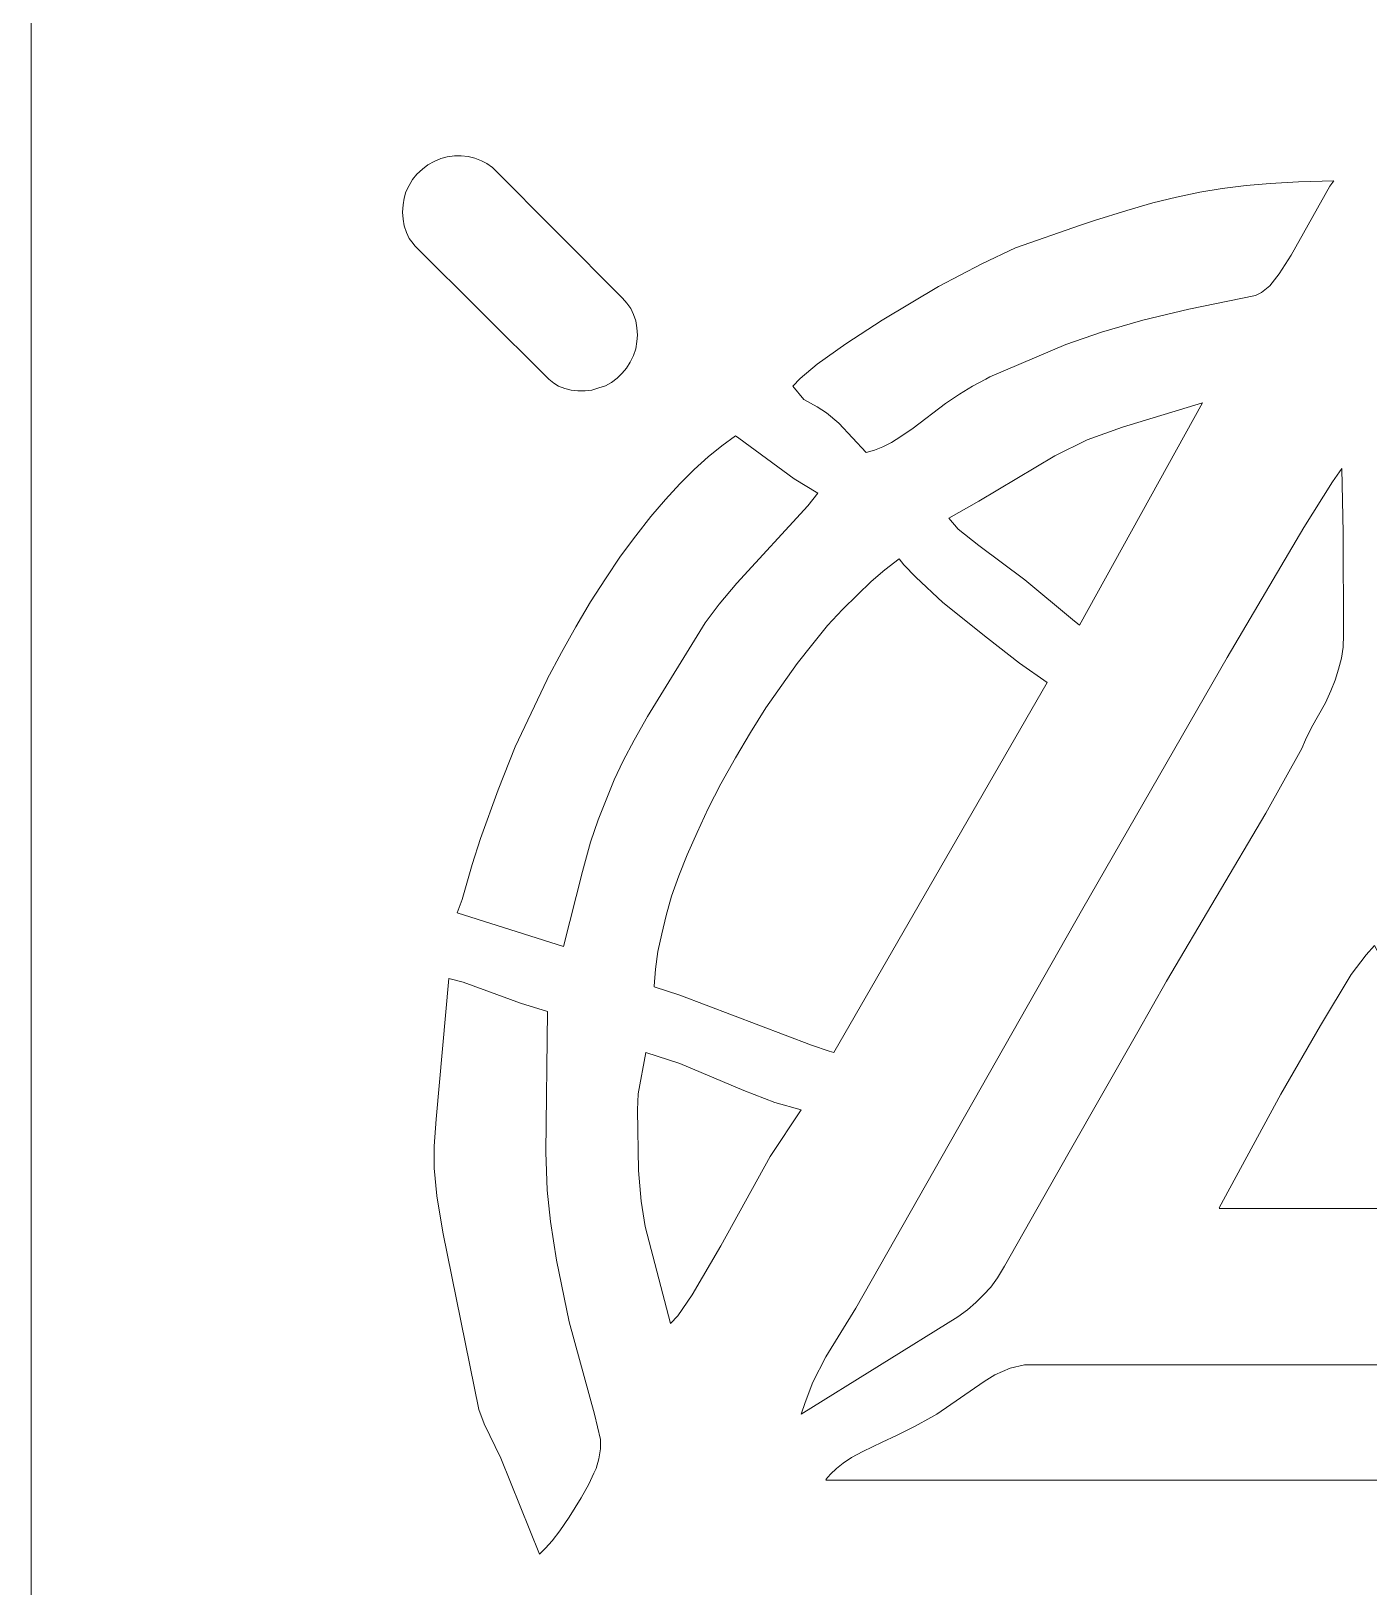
# Model space of a CAD drawing. Header units: millimetres. Extents: x -26 to 1265, y -860 to -429.
# Drawn here: x 520.3 to 580.9, y -656.6 to -586 of the extents above; entities that cross this region are included whole.
import ezdxf

# ---------------------------------------------------------------- set-up
doc = ezdxf.new("R2010")
doc.units = ezdxf.units.MM
doc.header["$MEASUREMENT"] = 0
doc.layers.add('layer 1', color=7, linetype='Continuous')

msp = doc.modelspace()

# ---------------------------------------------------------------- linework, layer by layer
at = {"layer": 'layer 1', "color": 7, "lineweight": 9, "true_color": 0xffffff}
for points, knots in [([(525.7375, -755.4875), (525.7375, -755.4875), (879.0375, -755.4625), (879.0375, -755.4625), (879.0375, -755.4625), (879.4875, -755.4125), (879.4875, -755.4125), (879.4875, -755.4125), (879.9624, -755.3375), (879.9624, -755.3375), (879.9624, -755.3375), (880.4125, -755.2125), (880.4125, -755.2125), (880.4125, -755.2125), (880.8625, -755.0625), (880.8625, -755.0625), (880.8625, -755.0625), (881.2875, -754.8625), (881.2875, -754.8625), (881.2875, -754.8625), (881.6875, -754.6375), (881.6875, -754.6375), (881.6875, -754.6375), (882.0625, -754.3625), (882.0625, -754.3625), (882.0625, -754.3625), (882.4374, -754.0625), (882.4374, -754.0625), (882.4374, -754.0625), (882.7625, -753.7375), (882.7625, -753.7375), (882.7625, -753.7375), (883.0625, -753.3875), (883.0625, -753.3875), (883.0625, -753.3875), (883.3375, -752.9875), (883.3375, -752.9875), (883.3375, -752.9875), (883.5875, -752.5875), (883.5875, -752.5875), (883.5875, -752.5875), (883.7875, -752.1625), (883.7875, -752.1625), (883.7875, -752.1625), (883.9624, -751.7375), (883.9624, -751.7375), (883.9624, -751.7375), (884.0875, -751.2875), (884.0875, -751.2875), (884.0875, -751.2875), (884.1875, -750.8375), (884.1875, -750.8375), (884.1875, -750.8375), (884.2375, -750.3625), (884.2375, -750.3625), (884.2375, -750.3625), (884.2375, -750.2625), (884.2375, -750.2625), (884.2375, -750.2625), (884.2375, -520.6875), (884.2375, -520.6875), (884.2375, -520.6875), (884.1875, -520.2375), (884.1875, -520.2375), (884.1875, -520.2375), (884.1125, -519.7625), (884.1125, -519.7625), (884.1125, -519.7625), (883.9874, -519.3125), (883.9874, -519.3125), (883.9874, -519.3125), (883.8375, -518.8625), (883.8375, -518.8625), (883.8375, -518.8625), (883.6375, -518.4375), (883.6375, -518.4375), (883.6375, -518.4375), (883.4125, -518.0375), (883.4125, -518.0375), (883.4125, -518.0375), (883.1374, -517.6625), (883.1374, -517.6625), (883.1374, -517.6625), (882.8375, -517.2875), (882.8375, -517.2875), (882.8375, -517.2875), (882.5125, -516.9625), (882.5125, -516.9625), (882.5125, -516.9625), (882.1625, -516.6625), (882.1625, -516.6625), (882.1625, -516.6625), (881.7625, -516.3875), (881.7625, -516.3875), (881.7625, -516.3875), (881.3625, -516.1375), (881.3625, -516.1375), (881.3625, -516.1375), (880.9375, -515.9375), (880.9375, -515.9375), (880.9375, -515.9375), (880.5125, -515.7625), (880.5125, -515.7625), (880.5125, -515.7625), (880.0624, -515.6375), (880.0624, -515.6375), (880.0624, -515.6375), (879.6125, -515.5375), (879.6125, -515.5375), (879.6125, -515.5375), (879.1374, -515.4875), (879.1374, -515.4875), (879.1374, -515.4875), (879.0375, -515.4875), (879.0375, -515.4875), (879.0375, -515.4875), (525.4625, -515.4875), (525.4625, -515.4875), (525.4625, -515.4875), (525.0125, -515.5375), (525.0125, -515.5375), (525.0125, -515.5375), (524.5375, -515.6125), (524.5375, -515.6125), (524.5375, -515.6125), (524.0875, -515.7375), (524.0875, -515.7375), (524.0875, -515.7375), (523.6375, -515.8875), (523.6375, -515.8875), (523.6375, -515.8875), (523.2125, -516.0875), (523.2125, -516.0875), (523.2125, -516.0875), (522.8125, -516.3125), (522.8125, -516.3125), (522.8125, -516.3125), (522.4375, -516.5875), (522.4375, -516.5875), (522.4375, -516.5875), (522.0625, -516.8875), (522.0625, -516.8875), (522.0625, -516.8875), (521.7375, -517.2125), (521.7375, -517.2125), (521.7375, -517.2125), (521.4375, -517.5625), (521.4375, -517.5625), (521.4375, -517.5625), (521.1625, -517.9625), (521.1625, -517.9625), (521.1625, -517.9625), (520.9125, -518.3625), (520.9125, -518.3625), (520.9125, -518.3625), (520.7125, -518.7875), (520.7125, -518.7875), (520.7125, -518.7875), (520.5375, -519.2125), (520.5375, -519.2125), (520.5375, -519.2125), (520.4125, -519.6625), (520.4125, -519.6625), (520.4125, -519.6625), (520.3125, -520.1125), (520.3125, -520.1125), (520.3125, -520.1125), (520.2625, -520.5875), (520.2625, -520.5875), (520.2625, -520.5875), (520.2625, -520.6875), (520.2625, -520.6875), (520.2625, -520.6875), (520.2625, -750.2625), (520.2625, -750.2625), (520.2625, -750.2625), (520.3125, -750.7125), (520.3125, -750.7125), (520.3125, -750.7125), (520.3875, -751.1875), (520.3875, -751.1875), (520.3875, -751.1875), (520.5125, -751.6375), (520.5125, -751.6375), (520.5125, -751.6375), (520.6625, -752.0625), (520.6625, -752.0625), (520.6625, -752.0625), (520.8625, -752.5125), (520.8625, -752.5125), (520.8625, -752.5125), (521.0875, -752.9125), (521.0875, -752.9125), (521.0875, -752.9125), (521.3625, -753.2875), (521.3625, -753.2875), (521.3625, -753.2875), (521.6625, -753.6625), (521.6625, -753.6625), (521.6625, -753.6625), (521.9875, -753.9875), (521.9875, -753.9875), (521.9875, -753.9875), (522.3375, -754.2875), (522.3375, -754.2875), (522.3375, -754.2875), (522.7375, -754.5625), (522.7375, -754.5625), (522.7375, -754.5625), (523.1375, -754.8125), (523.1375, -754.8125), (523.1375, -754.8125), (523.5375, -755.0125), (523.5375, -755.0125), (523.5375, -755.0125), (523.9875, -755.1875), (523.9875, -755.1875), (523.9875, -755.1875), (524.4375, -755.3125), (524.4375, -755.3125), (524.4375, -755.3125), (524.8875, -755.4125), (524.8875, -755.4125), (524.8875, -755.4125), (525.3625, -755.4625), (525.3625, -755.4625), (525.3625, -755.4625), (525.7375, -755.4875), (525.7375, -755.4875)], [0, 0, 0, 0, 0.0131579, 0.0131579, 0.0131579, 0.0263158, 0.0263158, 0.0263158, 0.0394737, 0.0394737, 0.0394737, 0.0526316, 0.0526316, 0.0526316, 0.0657895, 0.0657895, 0.0657895, 0.0789474, 0.0789474, 0.0789474, 0.0921053, 0.0921053, 0.0921053, 0.1052632, 0.1052632, 0.1052632, 0.1184211, 0.1184211, 0.1184211, 0.1315789, 0.1315789, 0.1315789, 0.1447368, 0.1447368, 0.1447368, 0.1578947, 0.1578947, 0.1578947, 0.1710526, 0.1710526, 0.1710526, 0.1842105, 0.1842105, 0.1842105, 0.1973684, 0.1973684, 0.1973684, 0.2105263, 0.2105263, 0.2105263, 0.2236842, 0.2236842, 0.2236842, 0.2368421, 0.2368421, 0.2368421, 0.25, 0.25, 0.25, 0.2631579, 0.2631579, 0.2631579, 0.2763158, 0.2763158, 0.2763158, 0.2894737, 0.2894737, 0.2894737, 0.3026316, 0.3026316, 0.3026316, 0.3157895, 0.3157895, 0.3157895, 0.3289474, 0.3289474, 0.3289474, 0.3421053, 0.3421053, 0.3421053, 0.3552632, 0.3552632, 0.3552632, 0.3684211, 0.3684211, 0.3684211, 0.3815789, 0.3815789, 0.3815789, 0.3947368, 0.3947368, 0.3947368, 0.4078947, 0.4078947, 0.4078947, 0.4210526, 0.4210526, 0.4210526, 0.4342105, 0.4342105, 0.4342105, 0.4473684, 0.4473684, 0.4473684, 0.4605263, 0.4605263, 0.4605263, 0.4736842, 0.4736842, 0.4736842, 0.4868421, 0.4868421, 0.4868421, 0.5, 0.5, 0.5, 0.5131579, 0.5131579, 0.5131579, 0.5263158, 0.5263158, 0.5263158, 0.5394737, 0.5394737, 0.5394737, 0.5526316, 0.5526316, 0.5526316, 0.5657895, 0.5657895, 0.5657895, 0.5789474, 0.5789474, 0.5789474, 0.5921053, 0.5921053, 0.5921053, 0.6052632, 0.6052632, 0.6052632, 0.6184211, 0.6184211, 0.6184211, 0.6315789, 0.6315789, 0.6315789, 0.6447368, 0.6447368, 0.6447368, 0.6578947, 0.6578947, 0.6578947, 0.6710526, 0.6710526, 0.6710526, 0.6842105, 0.6842105, 0.6842105, 0.6973684, 0.6973684, 0.6973684, 0.7105263, 0.7105263, 0.7105263, 0.7236842, 0.7236842, 0.7236842, 0.7368421, 0.7368421, 0.7368421, 0.75, 0.75, 0.75, 0.7631579, 0.7631579, 0.7631579, 0.7763158, 0.7763158, 0.7763158, 0.7894737, 0.7894737, 0.7894737, 0.8026316, 0.8026316, 0.8026316, 0.8157895, 0.8157895, 0.8157895, 0.8289474, 0.8289474, 0.8289474, 0.8421053, 0.8421053, 0.8421053, 0.8552632, 0.8552632, 0.8552632, 0.8684211, 0.8684211, 0.8684211, 0.8815789, 0.8815789, 0.8815789, 0.8947368, 0.8947368, 0.8947368, 0.9078947, 0.9078947, 0.9078947, 0.9210526, 0.9210526, 0.9210526, 0.9342105, 0.9342105, 0.9342105, 0.9473684, 0.9473684, 0.9473684, 0.9605263, 0.9605263, 0.9605263, 0.9736842, 0.9736842, 0.9736842, 0.9868421, 0.9868421, 0.9868421, 1, 1, 1, 1]), ([(537.1125, -594.2375), (537.1125, -594.2375), (537.1375, -594.5625), (537.1375, -594.5625), (537.1375, -594.5625), (537.1875, -594.8625), (537.1875, -594.8625), (537.1875, -594.8625), (537.2875, -595.1625), (537.2875, -595.1625), (537.2875, -595.1625), (537.4125, -595.4375), (537.4125, -595.4375), (537.4125, -595.4375), (537.5875, -595.6625), (537.5875, -595.6625), (537.5875, -595.6625), (537.6625, -595.7625), (537.6625, -595.7625), (537.6625, -595.7625), (543.7375, -601.8125), (543.7375, -601.8125), (543.7375, -601.8125), (543.9625, -601.9875), (543.9625, -601.9875), (543.9625, -601.9875), (544.1875, -602.1375), (544.1875, -602.1375), (544.1875, -602.1375), (544.4625, -602.2375), (544.4625, -602.2375), (544.4625, -602.2375), (544.7625, -602.3125), (544.7625, -602.3125), (544.7625, -602.3125), (545.0625, -602.3375), (545.0625, -602.3375), (545.0625, -602.3375), (545.3875, -602.3375), (545.3875, -602.3375), (545.3875, -602.3375), (545.6875, -602.3125), (545.6875, -602.3125), (545.6875, -602.3125), (546.0125, -602.2125), (546.0125, -602.2125), (546.0125, -602.2125), (546.3125, -602.1125), (546.3125, -602.1125), (546.3125, -602.1125), (546.5875, -601.9625), (546.5875, -601.9625), (546.5875, -601.9625), (546.8375, -601.7625), (546.8375, -601.7625), (546.8375, -601.7625), (547.0625, -601.5375), (547.0625, -601.5375), (547.0625, -601.5375), (547.2625, -601.3125), (547.2625, -601.3125), (547.2625, -601.3125), (547.4375, -601.0375), (547.4375, -601.0375), (547.4375, -601.0375), (547.5875, -600.7375), (547.5875, -600.7375), (547.5875, -600.7375), (547.6875, -600.4375), (547.6875, -600.4375), (547.6875, -600.4375), (547.7375, -600.1125), (547.7375, -600.1125), (547.7375, -600.1125), (547.7625, -599.8125), (547.7625, -599.8125), (547.7625, -599.8125), (547.7375, -599.4875), (547.7375, -599.4875), (547.7375, -599.4875), (547.6875, -599.1625), (547.6875, -599.1625), (547.6875, -599.1625), (547.5875, -598.8875), (547.5875, -598.8875), (547.5875, -598.8875), (547.4625, -598.6125), (547.4625, -598.6125), (547.4625, -598.6125), (547.2875, -598.3625), (547.2875, -598.3625), (547.2875, -598.3625), (547.0875, -598.1375), (547.0875, -598.1375), (547.0875, -598.1375), (547.0875, -598.1375), (547.0875, -598.1375), (547.0875, -598.1375), (541.1875, -592.2125), (541.1875, -592.2125), (541.1875, -592.2125), (540.9375, -592.0375), (540.9375, -592.0375), (540.9375, -592.0375), (540.6875, -591.9125), (540.6875, -591.9125), (540.6875, -591.9125), (540.3875, -591.7875), (540.3875, -591.7875), (540.3875, -591.7875), (540.0875, -591.7125), (540.0875, -591.7125), (540.0875, -591.7125), (539.7625, -591.6875), (539.7625, -591.6875), (539.7625, -591.6875), (539.4625, -591.6875), (539.4625, -591.6875), (539.4625, -591.6875), (539.1375, -591.7375), (539.1375, -591.7375), (539.1375, -591.7375), (538.8375, -591.8125), (538.8375, -591.8125), (538.8375, -591.8125), (538.5375, -591.9375), (538.5375, -591.9375), (538.5375, -591.9375), (538.2625, -592.0875), (538.2625, -592.0875), (538.2625, -592.0875), (538.0125, -592.2875), (538.0125, -592.2875), (538.0125, -592.2875), (537.7625, -592.5125), (537.7625, -592.5125), (537.7625, -592.5125), (537.5625, -592.7625), (537.5625, -592.7625), (537.5625, -592.7625), (537.4125, -593.0375), (537.4125, -593.0375), (537.4125, -593.0375), (537.2625, -593.3125), (537.2625, -593.3125), (537.2625, -593.3125), (537.1875, -593.6125), (537.1875, -593.6125), (537.1875, -593.6125), (537.1375, -593.9125), (537.1375, -593.9125), (537.1375, -593.9125), (537.1125, -594.2375), (537.1125, -594.2375)], [0, 0, 0, 0, 0.0196078, 0.0196078, 0.0196078, 0.0392157, 0.0392157, 0.0392157, 0.0588235, 0.0588235, 0.0588235, 0.0784314, 0.0784314, 0.0784314, 0.0980392, 0.0980392, 0.0980392, 0.1176471, 0.1176471, 0.1176471, 0.1372549, 0.1372549, 0.1372549, 0.1568627, 0.1568627, 0.1568627, 0.1764706, 0.1764706, 0.1764706, 0.1960784, 0.1960784, 0.1960784, 0.2156863, 0.2156863, 0.2156863, 0.2352941, 0.2352941, 0.2352941, 0.254902, 0.254902, 0.254902, 0.2745098, 0.2745098, 0.2745098, 0.2941176, 0.2941176, 0.2941176, 0.3137255, 0.3137255, 0.3137255, 0.3333333, 0.3333333, 0.3333333, 0.3529412, 0.3529412, 0.3529412, 0.372549, 0.372549, 0.372549, 0.3921569, 0.3921569, 0.3921569, 0.4117647, 0.4117647, 0.4117647, 0.4313725, 0.4313725, 0.4313725, 0.4509804, 0.4509804, 0.4509804, 0.4705882, 0.4705882, 0.4705882, 0.4901961, 0.4901961, 0.4901961, 0.5098039, 0.5098039, 0.5098039, 0.5294118, 0.5294118, 0.5294118, 0.5490196, 0.5490196, 0.5490196, 0.5686275, 0.5686275, 0.5686275, 0.5882353, 0.5882353, 0.5882353, 0.6078431, 0.6078431, 0.6078431, 0.627451, 0.627451, 0.627451, 0.6470588, 0.6470588, 0.6470588, 0.6666667, 0.6666667, 0.6666667, 0.6862745, 0.6862745, 0.6862745, 0.7058824, 0.7058824, 0.7058824, 0.7254902, 0.7254902, 0.7254902, 0.745098, 0.745098, 0.745098, 0.7647059, 0.7647059, 0.7647059, 0.7843137, 0.7843137, 0.7843137, 0.8039216, 0.8039216, 0.8039216, 0.8235294, 0.8235294, 0.8235294, 0.8431373, 0.8431373, 0.8431373, 0.8627451, 0.8627451, 0.8627451, 0.8823529, 0.8823529, 0.8823529, 0.9019608, 0.9019608, 0.9019608, 0.9215686, 0.9215686, 0.9215686, 0.9411765, 0.9411765, 0.9411765, 0.9607843, 0.9607843, 0.9607843, 0.9803922, 0.9803922, 0.9803922, 1, 1, 1, 1]), ([(558.8625, -599.1375), (558.8625, -599.1375), (557.2125, -600.2125), (557.2125, -600.2125), (557.2125, -600.2125), (555.9125, -601.1375), (555.9125, -601.1375), (555.9125, -601.1375), (555.1375, -601.7875), (555.1375, -601.7875), (555.1375, -601.7875), (554.8125, -602.1375), (554.8125, -602.1375), (554.8125, -602.1375), (555.3125, -602.7375), (555.3125, -602.7375), (555.3125, -602.7375), (555.9125, -603.0625), (555.9125, -603.0625), (555.9125, -603.0625), (556.3375, -603.3375), (556.3375, -603.3375), (556.3375, -603.3375), (556.8875, -603.8125), (556.8875, -603.8125), (556.8875, -603.8125), (558.1375, -605.1375), (558.1375, -605.1375), (558.1375, -605.1375), (558.5125, -605.0375), (558.5125, -605.0375), (558.5125, -605.0375), (558.8875, -604.8875), (558.8875, -604.8875), (558.8875, -604.8875), (559.2875, -604.6875), (559.2875, -604.6875), (559.2875, -604.6875), (559.7125, -604.4125), (559.7125, -604.4125), (559.7125, -604.4125), (560.2625, -604.0375), (560.2625, -604.0375), (560.2625, -604.0375), (561.7375, -602.9125), (561.7375, -602.9125), (561.7375, -602.9125), (562.3625, -602.4875), (562.3625, -602.4875), (562.3625, -602.4875), (562.9625, -602.1375), (562.9625, -602.1375), (562.9625, -602.1375), (563.5625, -601.8125), (563.5625, -601.8125), (563.5625, -601.8125), (563.7375, -601.7125), (563.7375, -601.7125), (563.7375, -601.7125), (567.1875, -600.2375), (567.1875, -600.2375), (567.1875, -600.2375), (568.8125, -599.6875), (568.8125, -599.6875), (568.8125, -599.6875), (570.6875, -599.1375), (570.6875, -599.1375), (570.6875, -599.1375), (572.7625, -598.6375), (572.7625, -598.6375), (572.7625, -598.6375), (575.7875, -598.0125), (575.7875, -598.0125), (575.7875, -598.0125), (576.0625, -597.8875), (576.0625, -597.8875), (576.0625, -597.8875), (576.4375, -597.5875), (576.4375, -597.5875), (576.4375, -597.5875), (576.8625, -597.0375), (576.8625, -597.0375), (576.8625, -597.0375), (577.4125, -596.1875), (577.4125, -596.1875), (577.4125, -596.1875), (579.1625, -593.0625), (579.1625, -593.0625), (579.1625, -593.0625), (579.3375, -592.8125), (579.3375, -592.8125), (579.3375, -592.8125), (577.7375, -592.8625), (577.7375, -592.8625), (577.7375, -592.8625), (576.4625, -592.9375), (576.4625, -592.9375), (576.4625, -592.9375), (575.3625, -593.0375), (575.3625, -593.0375), (575.3625, -593.0375), (574.2875, -593.1625), (574.2875, -593.1625), (574.2875, -593.1625), (573.2625, -593.3375), (573.2625, -593.3375), (573.2625, -593.3375), (572.2125, -593.5625), (572.2125, -593.5625), (572.2125, -593.5625), (571.1375, -593.8125), (571.1375, -593.8125), (571.1375, -593.8125), (569.9625, -594.1625), (569.9625, -594.1625), (569.9625, -594.1625), (568.4875, -594.6125), (568.4875, -594.6125), (568.4875, -594.6125), (567.8625, -594.8375), (567.8625, -594.8375), (567.8625, -594.8375), (564.9125, -595.8625), (564.9125, -595.8625), (564.9125, -595.8625), (563.3875, -596.5875), (563.3875, -596.5875), (563.3875, -596.5875), (561.4125, -597.6125), (561.4125, -597.6125), (561.4125, -597.6125), (558.8625, -599.1375), (558.8625, -599.1375)], [0, 0, 0, 0, 0.0227273, 0.0227273, 0.0227273, 0.0454545, 0.0454545, 0.0454545, 0.0681818, 0.0681818, 0.0681818, 0.0909091, 0.0909091, 0.0909091, 0.1136364, 0.1136364, 0.1136364, 0.1363636, 0.1363636, 0.1363636, 0.1590909, 0.1590909, 0.1590909, 0.1818182, 0.1818182, 0.1818182, 0.2045455, 0.2045455, 0.2045455, 0.2272727, 0.2272727, 0.2272727, 0.25, 0.25, 0.25, 0.2727273, 0.2727273, 0.2727273, 0.2954545, 0.2954545, 0.2954545, 0.3181818, 0.3181818, 0.3181818, 0.3409091, 0.3409091, 0.3409091, 0.3636364, 0.3636364, 0.3636364, 0.3863636, 0.3863636, 0.3863636, 0.4090909, 0.4090909, 0.4090909, 0.4318182, 0.4318182, 0.4318182, 0.4545455, 0.4545455, 0.4545455, 0.4772727, 0.4772727, 0.4772727, 0.5, 0.5, 0.5, 0.5227273, 0.5227273, 0.5227273, 0.5454545, 0.5454545, 0.5454545, 0.5681818, 0.5681818, 0.5681818, 0.5909091, 0.5909091, 0.5909091, 0.6136364, 0.6136364, 0.6136364, 0.6363636, 0.6363636, 0.6363636, 0.6590909, 0.6590909, 0.6590909, 0.6818182, 0.6818182, 0.6818182, 0.7045455, 0.7045455, 0.7045455, 0.7272727, 0.7272727, 0.7272727, 0.75, 0.75, 0.75, 0.7727273, 0.7727273, 0.7727273, 0.7954545, 0.7954545, 0.7954545, 0.8181818, 0.8181818, 0.8181818, 0.8409091, 0.8409091, 0.8409091, 0.8636364, 0.8636364, 0.8636364, 0.8863636, 0.8863636, 0.8863636, 0.9090909, 0.9090909, 0.9090909, 0.9318182, 0.9318182, 0.9318182, 0.9545455, 0.9545455, 0.9545455, 0.9772727, 0.9772727, 0.9772727, 1, 1, 1, 1]), ([(565.3375, -610.9125), (565.3375, -610.9125), (567.4875, -612.7125), (567.4875, -612.7125), (567.4875, -612.7125), (567.8125, -612.9625), (567.8125, -612.9625), (567.8125, -612.9625), (573.3875, -602.8875), (573.3875, -602.8875), (573.3875, -602.8875), (569.7625, -603.9875), (569.7625, -603.9875), (569.7625, -603.9875), (568.1625, -604.5625), (568.1625, -604.5625), (568.1625, -604.5625), (566.6875, -605.2875), (566.6875, -605.2875), (566.6875, -605.2875), (563.2375, -607.3375), (563.2375, -607.3375), (563.2375, -607.3375), (561.8875, -608.1125), (561.8875, -608.1125), (561.8875, -608.1125), (562.3125, -608.6125), (562.3125, -608.6125), (562.3125, -608.6125), (563.2375, -609.3625), (563.2375, -609.3625), (563.2375, -609.3625), (565.3375, -610.9125), (565.3375, -610.9125)], [0, 0, 0, 0, 0.0909091, 0.0909091, 0.0909091, 0.1818182, 0.1818182, 0.1818182, 0.2727273, 0.2727273, 0.2727273, 0.3636364, 0.3636364, 0.3636364, 0.4545455, 0.4545455, 0.4545455, 0.5454545, 0.5454545, 0.5454545, 0.6363636, 0.6363636, 0.6363636, 0.7272727, 0.7272727, 0.7272727, 0.8181818, 0.8181818, 0.8181818, 0.9090909, 0.9090909, 0.9090909, 1, 1, 1, 1]), ([(540.2625, -623.8125), (540.2625, -623.8125), (539.8125, -625.4125), (539.8125, -625.4125), (539.8125, -625.4125), (539.5875, -626.0125), (539.5875, -626.0125), (539.5875, -626.0125), (544.4125, -627.5375), (544.4125, -627.5375), (544.4125, -627.5375), (545.2625, -624.1375), (545.2625, -624.1375), (545.2625, -624.1375), (545.6375, -622.8125), (545.6375, -622.8125), (545.6375, -622.8125), (545.9875, -621.7875), (545.9875, -621.7875), (545.9875, -621.7875), (546.3375, -620.8875), (546.3375, -620.8875), (546.3375, -620.8875), (546.7125, -619.9875), (546.7125, -619.9875), (546.7125, -619.9875), (547.1125, -619.1125), (547.1125, -619.1125), (547.1125, -619.1125), (547.6125, -618.1875), (547.6125, -618.1875), (547.6125, -618.1875), (548.2125, -617.1125), (548.2125, -617.1125), (548.2125, -617.1125), (550.8375, -612.8625), (550.8375, -612.8625), (550.8375, -612.8625), (551.4625, -612.0125), (551.4625, -612.0125), (551.4625, -612.0125), (552.2625, -611.0625), (552.2625, -611.0625), (552.2625, -611.0625), (555.4875, -607.5625), (555.4875, -607.5625), (555.4875, -607.5625), (555.9375, -606.9875), (555.9375, -606.9875), (555.9375, -606.9875), (554.8625, -606.3375), (554.8625, -606.3375), (554.8625, -606.3375), (552.3625, -604.4875), (552.3625, -604.4875), (552.3625, -604.4875), (552.2125, -604.3875), (552.2125, -604.3875), (552.2125, -604.3875), (551.5875, -604.8375), (551.5875, -604.8375), (551.5875, -604.8375), (550.9625, -605.3375), (550.9625, -605.3375), (550.9625, -605.3375), (550.3375, -605.9125), (550.3375, -605.9125), (550.3375, -605.9125), (549.6875, -606.5625), (549.6875, -606.5625), (549.6875, -606.5625), (549.0375, -607.2625), (549.0375, -607.2625), (549.0375, -607.2625), (548.3625, -608.0375), (548.3625, -608.0375), (548.3625, -608.0375), (547.6875, -608.9125), (547.6875, -608.9125), (547.6875, -608.9125), (546.9875, -609.8375), (546.9875, -609.8375), (546.9875, -609.8375), (546.3125, -610.8625), (546.3125, -610.8625), (546.3125, -610.8625), (545.6375, -611.9125), (545.6375, -611.9125), (545.6375, -611.9125), (544.9625, -613.0375), (544.9625, -613.0375), (544.9625, -613.0375), (544.3125, -614.2125), (544.3125, -614.2125), (544.3125, -614.2125), (543.6625, -615.4125), (543.6625, -615.4125), (543.6625, -615.4125), (543.6625, -615.4375), (543.6625, -615.4375), (543.6625, -615.4375), (542.2125, -618.4875), (542.2125, -618.4875), (542.2125, -618.4875), (541.4375, -620.4375), (541.4375, -620.4375), (541.4375, -620.4375), (540.6375, -622.6375), (540.6375, -622.6375), (540.6375, -622.6375), (540.2625, -623.8125), (540.2625, -623.8125)], [0, 0, 0, 0, 0.027027, 0.027027, 0.027027, 0.0540541, 0.0540541, 0.0540541, 0.0810811, 0.0810811, 0.0810811, 0.1081081, 0.1081081, 0.1081081, 0.1351351, 0.1351351, 0.1351351, 0.1621622, 0.1621622, 0.1621622, 0.1891892, 0.1891892, 0.1891892, 0.2162162, 0.2162162, 0.2162162, 0.2432432, 0.2432432, 0.2432432, 0.2702703, 0.2702703, 0.2702703, 0.2972973, 0.2972973, 0.2972973, 0.3243243, 0.3243243, 0.3243243, 0.3513514, 0.3513514, 0.3513514, 0.3783784, 0.3783784, 0.3783784, 0.4054054, 0.4054054, 0.4054054, 0.4324324, 0.4324324, 0.4324324, 0.4594595, 0.4594595, 0.4594595, 0.4864865, 0.4864865, 0.4864865, 0.5135135, 0.5135135, 0.5135135, 0.5405405, 0.5405405, 0.5405405, 0.5675676, 0.5675676, 0.5675676, 0.5945946, 0.5945946, 0.5945946, 0.6216216, 0.6216216, 0.6216216, 0.6486486, 0.6486486, 0.6486486, 0.6756757, 0.6756757, 0.6756757, 0.7027027, 0.7027027, 0.7027027, 0.7297297, 0.7297297, 0.7297297, 0.7567568, 0.7567568, 0.7567568, 0.7837838, 0.7837838, 0.7837838, 0.8108108, 0.8108108, 0.8108108, 0.8378378, 0.8378378, 0.8378378, 0.8648649, 0.8648649, 0.8648649, 0.8918919, 0.8918919, 0.8918919, 0.9189189, 0.9189189, 0.9189189, 0.9459459, 0.9459459, 0.9459459, 0.972973, 0.972973, 0.972973, 1, 1, 1, 1]), ([(555.3625, -648.2125), (555.3625, -648.2125), (555.1875, -648.7375), (555.1875, -648.7375), (555.1875, -648.7375), (562.2875, -644.3375), (562.2875, -644.3375), (562.2875, -644.3375), (562.7375, -644.0125), (562.7375, -644.0125), (562.7375, -644.0125), (563.1125, -643.6875), (563.1125, -643.6875), (563.1125, -643.6875), (563.4625, -643.3375), (563.4625, -643.3375), (563.4625, -643.3375), (563.7875, -642.9875), (563.7875, -642.9875), (563.7875, -642.9875), (564.0875, -642.5625), (564.0875, -642.5625), (564.0875, -642.5625), (564.4125, -642.0375), (564.4125, -642.0375), (564.4125, -642.0375), (567.3375, -636.8625), (567.3375, -636.8625), (567.3375, -636.8625), (570.4625, -631.4125), (570.4625, -631.4125), (570.4625, -631.4125), (571.7625, -629.1125), (571.7625, -629.1125), (571.7625, -629.1125), (576.2625, -621.4875), (576.2625, -621.4875), (576.2625, -621.4875), (577.8875, -618.5625), (577.8875, -618.5625), (577.8875, -618.5625), (578.0625, -618.1625), (578.0625, -618.1625), (578.0625, -618.1625), (578.3375, -617.6125), (578.3375, -617.6125), (578.3375, -617.6125), (578.9625, -616.4875), (578.9625, -616.4875), (578.9625, -616.4875), (579.2125, -615.9375), (579.2125, -615.9375), (579.2125, -615.9375), (579.4125, -615.4625), (579.4125, -615.4625), (579.4125, -615.4625), (579.5625, -614.9625), (579.5625, -614.9625), (579.5625, -614.9625), (579.6875, -614.4625), (579.6875, -614.4625), (579.6875, -614.4625), (579.7625, -613.9625), (579.7625, -613.9625), (579.7625, -613.9625), (579.7875, -613.4125), (579.7875, -613.4125), (579.7875, -613.4125), (579.7625, -608.7875), (579.7625, -608.7875), (579.7625, -608.7875), (579.7125, -605.8625), (579.7125, -605.8625), (579.7125, -605.8625), (579.2875, -606.4625), (579.2875, -606.4625), (579.2875, -606.4625), (577.9875, -608.5375), (577.9875, -608.5375), (577.9875, -608.5375), (574.5125, -614.4375), (574.5125, -614.4375), (574.5125, -614.4375), (567.9625, -625.8125), (567.9625, -625.8125), (567.9625, -625.8125), (557.6625, -643.9375), (557.6625, -643.9375), (557.6625, -643.9375), (556.3125, -646.1375), (556.3125, -646.1375), (556.3125, -646.1375), (555.7125, -647.2875), (555.7125, -647.2875), (555.7125, -647.2875), (555.3625, -648.2125), (555.3625, -648.2125)], [0, 0, 0, 0, 0.03125, 0.03125, 0.03125, 0.0625, 0.0625, 0.0625, 0.09375, 0.09375, 0.09375, 0.125, 0.125, 0.125, 0.15625, 0.15625, 0.15625, 0.1875, 0.1875, 0.1875, 0.21875, 0.21875, 0.21875, 0.25, 0.25, 0.25, 0.28125, 0.28125, 0.28125, 0.3125, 0.3125, 0.3125, 0.34375, 0.34375, 0.34375, 0.375, 0.375, 0.375, 0.40625, 0.40625, 0.40625, 0.4375, 0.4375, 0.4375, 0.46875, 0.46875, 0.46875, 0.5, 0.5, 0.5, 0.53125, 0.53125, 0.53125, 0.5625, 0.5625, 0.5625, 0.59375, 0.59375, 0.59375, 0.625, 0.625, 0.625, 0.65625, 0.65625, 0.65625, 0.6875, 0.6875, 0.6875, 0.71875, 0.71875, 0.71875, 0.75, 0.75, 0.75, 0.78125, 0.78125, 0.78125, 0.8125, 0.8125, 0.8125, 0.84375, 0.84375, 0.84375, 0.875, 0.875, 0.875, 0.90625, 0.90625, 0.90625, 0.9375, 0.9375, 0.9375, 0.96875, 0.96875, 0.96875, 1, 1, 1, 1]), ([(548.5125, -629.3625), (548.5125, -629.3625), (549.6875, -629.7375), (549.6875, -629.7375), (549.6875, -629.7375), (555.6625, -632.0125), (555.6625, -632.0125), (555.6625, -632.0125), (556.4625, -632.2875), (556.4625, -632.2875), (556.4625, -632.2875), (556.6625, -632.3375), (556.6625, -632.3375), (556.6625, -632.3375), (566.3375, -615.5625), (566.3375, -615.5625), (566.3375, -615.5625), (565.0875, -614.6875), (565.0875, -614.6875), (565.0875, -614.6875), (563.6375, -613.5625), (563.6375, -613.5625), (563.6375, -613.5625), (561.6125, -611.9375), (561.6125, -611.9375), (561.6125, -611.9375), (560.3875, -610.7875), (560.3875, -610.7875), (560.3875, -610.7875), (559.8375, -610.2375), (559.8375, -610.2375), (559.8375, -610.2375), (559.6375, -609.9625), (559.6375, -609.9625), (559.6375, -609.9625), (558.9875, -610.4625), (558.9875, -610.4625), (558.9875, -610.4625), (558.3625, -610.9875), (558.3625, -610.9875), (558.3625, -610.9875), (557.7375, -611.5875), (557.7375, -611.5875), (557.7375, -611.5875), (557.0625, -612.2625), (557.0625, -612.2625), (557.0625, -612.2625), (556.3875, -612.9875), (556.3875, -612.9875), (556.3875, -612.9875), (555.7125, -613.8125), (555.7125, -613.8125), (555.7125, -613.8125), (555.0125, -614.7125), (555.0125, -614.7125), (555.0125, -614.7125), (554.3125, -615.6875), (554.3125, -615.6875), (554.3125, -615.6875), (553.5875, -616.7125), (553.5875, -616.7125), (553.5875, -616.7125), (552.8875, -617.8375), (552.8875, -617.8375), (552.8875, -617.8375), (552.2125, -618.9875), (552.2125, -618.9875), (552.2125, -618.9875), (551.5375, -620.1625), (551.5375, -620.1625), (551.5375, -620.1625), (550.9625, -621.2875), (550.9625, -621.2875), (550.9625, -621.2875), (550.4625, -622.3625), (550.4625, -622.3625), (550.4625, -622.3625), (550.0125, -623.3875), (550.0125, -623.3875), (550.0125, -623.3875), (549.6375, -624.3375), (549.6375, -624.3375), (549.6375, -624.3375), (549.3125, -625.2625), (549.3125, -625.2625), (549.3125, -625.2625), (549.0625, -626.1375), (549.0625, -626.1375), (549.0625, -626.1375), (548.8625, -626.9625), (548.8625, -626.9625), (548.8625, -626.9625), (548.6875, -627.7625), (548.6875, -627.7625), (548.6875, -627.7625), (548.5875, -628.5625), (548.5875, -628.5625), (548.5875, -628.5625), (548.5125, -629.3375), (548.5125, -629.3375), (548.5125, -629.3375), (548.5125, -629.3625), (548.5125, -629.3625)], [0, 0, 0, 0, 0.0294118, 0.0294118, 0.0294118, 0.0588235, 0.0588235, 0.0588235, 0.0882353, 0.0882353, 0.0882353, 0.1176471, 0.1176471, 0.1176471, 0.1470588, 0.1470588, 0.1470588, 0.1764706, 0.1764706, 0.1764706, 0.2058824, 0.2058824, 0.2058824, 0.2352941, 0.2352941, 0.2352941, 0.2647059, 0.2647059, 0.2647059, 0.2941176, 0.2941176, 0.2941176, 0.3235294, 0.3235294, 0.3235294, 0.3529412, 0.3529412, 0.3529412, 0.3823529, 0.3823529, 0.3823529, 0.4117647, 0.4117647, 0.4117647, 0.4411765, 0.4411765, 0.4411765, 0.4705882, 0.4705882, 0.4705882, 0.5, 0.5, 0.5, 0.5294118, 0.5294118, 0.5294118, 0.5588235, 0.5588235, 0.5588235, 0.5882353, 0.5882353, 0.5882353, 0.6176471, 0.6176471, 0.6176471, 0.6470588, 0.6470588, 0.6470588, 0.6764706, 0.6764706, 0.6764706, 0.7058824, 0.7058824, 0.7058824, 0.7352941, 0.7352941, 0.7352941, 0.7647059, 0.7647059, 0.7647059, 0.7941176, 0.7941176, 0.7941176, 0.8235294, 0.8235294, 0.8235294, 0.8529412, 0.8529412, 0.8529412, 0.8823529, 0.8823529, 0.8823529, 0.9117647, 0.9117647, 0.9117647, 0.9411765, 0.9411765, 0.9411765, 0.9705882, 0.9705882, 0.9705882, 1, 1, 1, 1]), ([(574.1375, -639.3875), (574.1375, -639.3875), (576.9375, -634.2375), (576.9375, -634.2375), (576.9375, -634.2375), (578.7375, -631.1125), (578.7375, -631.1125), (578.7375, -631.1125), (580.1375, -628.8125), (580.1375, -628.8125), (580.1375, -628.8125), (580.8125, -627.9125), (580.8125, -627.9125), (580.8125, -627.9125), (581.1875, -627.4875), (581.1875, -627.4875), (581.1875, -627.4875), (582.0625, -629.1375), (582.0625, -629.1375), (582.0625, -629.1375), (585.8125, -635.6875), (585.8125, -635.6875), (585.8125, -635.6875), (587.8875, -639.4125), (587.8875, -639.4125), (587.8875, -639.4125), (574.1375, -639.4125), (574.1375, -639.4125)], [0, 0, 0, 0, 0.1111111, 0.1111111, 0.1111111, 0.2222222, 0.2222222, 0.2222222, 0.3333333, 0.3333333, 0.3333333, 0.4444444, 0.4444444, 0.4444444, 0.5555556, 0.5555556, 0.5555556, 0.6666667, 0.6666667, 0.6666667, 0.7777778, 0.7777778, 0.7777778, 0.8888889, 0.8888889, 0.8888889, 1, 1, 1, 1]), ([(538.6375, -635.3625), (538.6375, -635.3625), (538.5375, -636.5875), (538.5375, -636.5875), (538.5375, -636.5875), (538.5375, -637.5875), (538.5375, -637.5875), (538.5375, -637.5875), (538.6625, -638.8375), (538.6625, -638.8375), (538.6625, -638.8375), (538.9375, -640.4875), (538.9375, -640.4875), (538.9375, -640.4875), (540.5625, -648.5375), (540.5625, -648.5375), (540.5625, -648.5375), (540.8125, -649.1875), (540.8125, -649.1875), (540.8125, -649.1875), (541.5625, -650.7375), (541.5625, -650.7375), (541.5625, -650.7375), (543.3125, -655.0875), (543.3125, -655.0875), (543.3125, -655.0875), (543.5875, -654.8125), (543.5875, -654.8125), (543.5875, -654.8125), (543.8875, -654.4875), (543.8875, -654.4875), (543.8875, -654.4875), (544.2375, -654.0375), (544.2375, -654.0375), (544.2375, -654.0375), (544.6625, -653.4125), (544.6625, -653.4125), (544.6625, -653.4125), (545.2125, -652.5375), (545.2125, -652.5375), (545.2125, -652.5375), (545.5625, -651.9125), (545.5625, -651.9125), (545.5625, -651.9125), (545.7875, -651.4125), (545.7875, -651.4125), (545.7875, -651.4125), (545.8875, -651.2125), (545.8875, -651.2125), (545.8875, -651.2125), (546.0125, -650.7625), (546.0125, -650.7625), (546.0125, -650.7625), (546.0875, -650.3125), (546.0875, -650.3125), (546.0875, -650.3125), (546.0875, -649.8875), (546.0875, -649.8875), (546.0875, -649.8875), (545.8125, -648.7375), (545.8125, -648.7375), (545.8125, -648.7375), (544.6625, -644.5625), (544.6625, -644.5625), (544.6625, -644.5625), (544.0875, -641.7625), (544.0875, -641.7625), (544.0875, -641.7625), (543.8125, -640.0125), (543.8125, -640.0125), (543.8125, -640.0125), (543.6625, -638.5875), (543.6625, -638.5875), (543.6625, -638.5875), (543.6125, -636.8625), (543.6125, -636.8625), (543.6125, -636.8625), (543.6875, -630.4875), (543.6875, -630.4875), (543.6875, -630.4875), (542.4625, -630.1125), (542.4625, -630.1125), (542.4625, -630.1125), (539.8625, -629.1625), (539.8625, -629.1625), (539.8625, -629.1625), (539.2125, -628.9875), (539.2125, -628.9875), (539.2125, -628.9875), (538.6375, -635.3625), (538.6375, -635.3625)], [0, 0, 0, 0, 0.0333333, 0.0333333, 0.0333333, 0.0666667, 0.0666667, 0.0666667, 0.1, 0.1, 0.1, 0.1333333, 0.1333333, 0.1333333, 0.1666667, 0.1666667, 0.1666667, 0.2, 0.2, 0.2, 0.2333333, 0.2333333, 0.2333333, 0.2666667, 0.2666667, 0.2666667, 0.3, 0.3, 0.3, 0.3333333, 0.3333333, 0.3333333, 0.3666667, 0.3666667, 0.3666667, 0.4, 0.4, 0.4, 0.4333333, 0.4333333, 0.4333333, 0.4666667, 0.4666667, 0.4666667, 0.5, 0.5, 0.5, 0.5333333, 0.5333333, 0.5333333, 0.5666667, 0.5666667, 0.5666667, 0.6, 0.6, 0.6, 0.6333333, 0.6333333, 0.6333333, 0.6666667, 0.6666667, 0.6666667, 0.7, 0.7, 0.7, 0.7333333, 0.7333333, 0.7333333, 0.7666667, 0.7666667, 0.7666667, 0.8, 0.8, 0.8, 0.8333333, 0.8333333, 0.8333333, 0.8666667, 0.8666667, 0.8666667, 0.9, 0.9, 0.9, 0.9333333, 0.9333333, 0.9333333, 0.9666667, 0.9666667, 0.9666667, 1, 1, 1, 1]), ([(547.7625, -634.9375), (547.7625, -634.9375), (547.8125, -637.6875), (547.8125, -637.6875), (547.8125, -637.6875), (547.9375, -639.0875), (547.9375, -639.0875), (547.9375, -639.0875), (548.1125, -640.2375), (548.1125, -640.2375), (548.1125, -640.2375), (549.2625, -644.6375), (549.2625, -644.6375), (549.2625, -644.6375), (549.5875, -644.2875), (549.5875, -644.2875), (549.5875, -644.2875), (550.2375, -643.3375), (550.2375, -643.3375), (550.2375, -643.3375), (551.5375, -641.1125), (551.5375, -641.1125), (551.5375, -641.1125), (553.7875, -637.0625), (553.7875, -637.0625), (553.7875, -637.0625), (555.1875, -634.9375), (555.1875, -634.9375), (555.1875, -634.9375), (553.9875, -634.6125), (553.9875, -634.6125), (553.9875, -634.6125), (552.5875, -634.0625), (552.5875, -634.0625), (552.5875, -634.0625), (549.6875, -632.8375), (549.6875, -632.8375), (549.6875, -632.8375), (548.1375, -632.3375), (548.1375, -632.3375), (548.1375, -632.3375), (547.7875, -634.2125), (547.7875, -634.2125), (547.7875, -634.2125), (547.7625, -634.9375), (547.7625, -634.9375)], [0, 0, 0, 0, 0.0666667, 0.0666667, 0.0666667, 0.1333333, 0.1333333, 0.1333333, 0.2, 0.2, 0.2, 0.2666667, 0.2666667, 0.2666667, 0.3333333, 0.3333333, 0.3333333, 0.4, 0.4, 0.4, 0.4666667, 0.4666667, 0.4666667, 0.5333333, 0.5333333, 0.5333333, 0.6, 0.6, 0.6, 0.6666667, 0.6666667, 0.6666667, 0.7333333, 0.7333333, 0.7333333, 0.8, 0.8, 0.8, 0.8666667, 0.8666667, 0.8666667, 0.9333333, 0.9333333, 0.9333333, 1, 1, 1, 1]), ([(556.3125, -651.7125), (556.3125, -651.7125), (556.5125, -651.4625), (556.5125, -651.4625), (556.5125, -651.4625), (556.7875, -651.2125), (556.7875, -651.2125), (556.7875, -651.2125), (557.0875, -650.9625), (557.0875, -650.9625), (557.0875, -650.9625), (557.4625, -650.7125), (557.4625, -650.7125), (557.4625, -650.7125), (557.9875, -650.4375), (557.9875, -650.4375), (557.9875, -650.4375), (558.8625, -650.0125), (558.8625, -650.0125), (558.8625, -650.0125), (559.5125, -649.7125), (559.5125, -649.7125), (559.5125, -649.7125), (559.9625, -649.4875), (559.9625, -649.4875), (559.9625, -649.4875), (560.3625, -649.2875), (560.3625, -649.2875), (560.3625, -649.2875), (561.0625, -648.8875), (561.0625, -648.8875), (561.0625, -648.8875), (561.3375, -648.7375), (561.3375, -648.7375), (561.3375, -648.7375), (563.4875, -647.2625), (563.4875, -647.2625), (563.4875, -647.2625), (563.9625, -646.9625), (563.9625, -646.9625), (563.9625, -646.9625), (564.6625, -646.6625), (564.6625, -646.6625), (564.6625, -646.6625), (565.3125, -646.5125), (565.3125, -646.5125), (565.3125, -646.5125), (596.4625, -646.5125), (596.4625, -646.5125), (596.4625, -646.5125), (596.8625, -646.6125), (596.8625, -646.6125), (596.8625, -646.6125), (597.9375, -647.0375), (597.9375, -647.0375), (597.9375, -647.0375), (599.6375, -647.8875), (599.6375, -647.8875), (599.6375, -647.8875), (602.2125, -649.2625), (602.2125, -649.2625), (602.2125, -649.2625), (604.3875, -650.5625), (604.3875, -650.5625), (604.3875, -650.5625), (605.6125, -651.3625), (605.6125, -651.3625), (605.6125, -651.3625), (606.0875, -651.7375), (606.0875, -651.7375), (606.0875, -651.7375), (556.3125, -651.7375), (556.3125, -651.7375)], [0, 0, 0, 0, 0.0416667, 0.0416667, 0.0416667, 0.0833333, 0.0833333, 0.0833333, 0.125, 0.125, 0.125, 0.1666667, 0.1666667, 0.1666667, 0.2083333, 0.2083333, 0.2083333, 0.25, 0.25, 0.25, 0.2916667, 0.2916667, 0.2916667, 0.3333333, 0.3333333, 0.3333333, 0.375, 0.375, 0.375, 0.4166667, 0.4166667, 0.4166667, 0.4583333, 0.4583333, 0.4583333, 0.5, 0.5, 0.5, 0.5416667, 0.5416667, 0.5416667, 0.5833333, 0.5833333, 0.5833333, 0.625, 0.625, 0.625, 0.6666667, 0.6666667, 0.6666667, 0.7083333, 0.7083333, 0.7083333, 0.75, 0.75, 0.75, 0.7916667, 0.7916667, 0.7916667, 0.8333333, 0.8333333, 0.8333333, 0.875, 0.875, 0.875, 0.9166667, 0.9166667, 0.9166667, 0.9583333, 0.9583333, 0.9583333, 1, 1, 1, 1])]:
    msp.add_open_spline(points, degree=3, knots=knots, dxfattribs=at)

doc.saveas('drawing.dxf')
